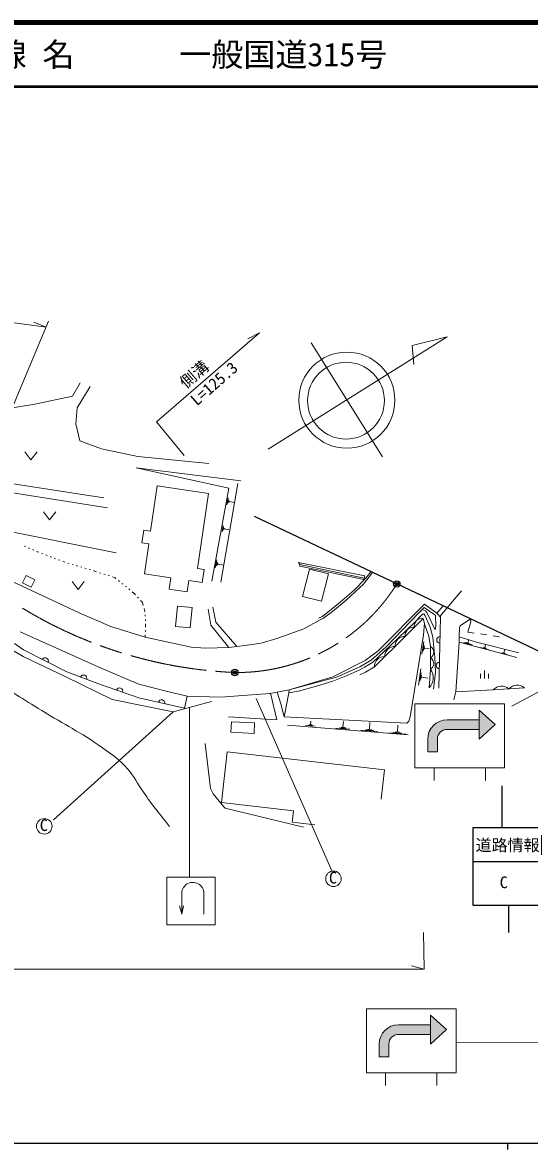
# Model space of a CAD drawing. Units: millimetres, scale not verified. Extents: x 40000 to 680000, y 20000 to 380000.
# Drawn here: x 192262 to 271413, y 204000 to 380000 of the extents above; entities that cross this region are included whole.
import ezdxf
from ezdxf.enums import TextEntityAlignment as Align

# ---------------------------------------------------------------- set-up
doc = ezdxf.new("R2010")
doc.units = ezdxf.units.MM
doc.header["$LTSCALE"] = 1000
doc.header["$PDMODE"] = 32
doc.header["$PDSIZE"] = 500
doc.linetypes.add('CHAIN', pattern=[18.5, 12, -1.5, 3.5, -1.5])
for name, color, linetype, lineweight in [('M-BGD', 7, 'Continuous', 13), ('M-BMK', 2, 'CHAIN', 13), ('M-BMK-SRVR', 3, 'Continuous', 25), ('M-STR-HTXT', 7, 'Continuous', 13), ('M-STR-STRC', 7, 'Continuous', 13), ('M-TTL', 2, 'Continuous', 140), ('M-TTL-BAND', 7, 'Continuous', 25), ('M-TTL-LINE', 7, 'Continuous', 50)]:
    doc.layers.add(name, color=color, linetype=linetype, lineweight=lineweight)
doc.layers.add('M-OTRS', color=6, linetype='Continuous')
doc.layers.add('M-TTL-TXT', color=7, linetype='Continuous')
doc.styles.add('@ＭＳ ゴシック', font='')
doc.styles.add('ＭＳ ゴシック', font='')
doc.styles.get('@ＭＳ ゴシック').set_extended_font_data('@MS Gothic')
doc.styles.get('ＭＳ ゴシック').set_extended_font_data('MS Gothic')

msp = doc.modelspace()

# ---------------------------------------------------------------- hatches: boundary and pattern name
at = {"layer": 'M-STR-STRC'}
for points in [[(258540, 271098), (263540, 271098), (263540, 269598), (258540, 269598, 0.41421), (257040, 268098), (257040, 266098), (255540, 266098), (255540, 268098, -0.41421)], [(263540, 271098), (263540, 272598), (266040, 270348), (263540, 268098), (263540, 269598)], [(255955, 223470), (255955, 224970), (258455, 222720), (255955, 220470), (255955, 221970)], [(250955, 223470), (255955, 223470), (255955, 221970), (250955, 221970, 0.41421), (249455, 220470), (249455, 218470), (247955, 218470), (247955, 220470, -0.41421)]]:
    msp.add_hatch(color=256, dxfattribs=at).paths.add_polyline_path(points)

# ---------------------------------------------------------------- linework, layer by layer
at = {"layer": 'M-BGD'}
for p, q in [((192622, 312971), (193578, 311697)), ((193578, 311697), (194533, 312971)), ((209979, 310459), (226356, 308405)), ((223248, 292595), (225870, 307999)), ((224181, 304685), (224377, 305771)), ((224338, 304937), (224436, 305480)), ((224471, 305053), (224520, 305325)), ((224496, 305189), (225365, 305032)), ((195527, 303588), (196482, 302314)), ((196482, 302314), (197438, 303588)), ((186433, 301287), (206863, 297179)), ((223438, 300477), (223613, 301445)), ((223578, 300701), (223666, 301185)), ((223697, 300805), (223741, 301047)), ((223719, 300926), (224494, 300786)), ((192528, 298232), (192713, 298154)), ((193173, 297959), (193357, 297881)), ((193818, 297686), (194002, 297608)), ((194462, 297413), (194588, 297360)), ((194588, 297360), (194801, 297277)), ((195267, 297097), (195454, 297024)), ((195920, 296844), (196107, 296772)), ((196573, 296591), (196759, 296519)), ((197226, 296338), (197412, 296266)), ((197878, 296085), (198065, 296013)), ((198531, 295833), (198744, 295750)), ((198744, 295750), (198849, 295719)), ((222364, 294847), (222585, 296071)), ((222541, 295131), (222652, 295743)), ((199328, 295576), (199520, 295519)), ((199999, 295376), (200191, 295319)), ((200670, 295176), (200862, 295119)), ((201341, 294976), (201532, 294919)), ((202012, 294776), (202203, 294719)), ((202682, 294576), (202874, 294519)), ((203353, 294376), (203458, 294345)), ((203458, 294345), (203815, 294230)), ((204291, 294077), (204482, 294015)), ((222691, 295262), (222747, 295568)), ((222719, 295415), (223698, 295238)), ((235341, 295652), (245719, 293563)), ((199995, 292715), (200951, 291441)), ((200951, 291441), (201906, 292715)), ((204958, 293862), (205148, 293801)), ((205624, 293648), (205814, 293586)), ((206290, 293433), (206647, 293318)), ((206647, 293318), (206836, 293165)), ((207225, 292851), (207381, 292726)), ((207770, 292412), (207926, 292286)), ((208315, 291972), (208470, 291846)), ((208859, 291532), (209015, 291406)), ((209404, 291092), (209593, 290940)), ((209593, 290940), (209882, 290617)), ((257410, 287212), (260811, 291226)), ((210215, 290244), (210349, 290095)), ((210682, 289722), (210971, 289399)), ((210971, 289399), (211101, 288976)), ((256943, 287755), (257940, 288884)), ((211247, 288498), (211377, 288075)), ((211377, 288075), (211382, 287970)), ((211408, 287471), (211418, 287271)), ((257501, 287107), (257285, 276063)), ((211443, 286772), (211454, 286572)), ((211485, 285967), (211469, 285579)), ((211479, 286072), (211485, 285967)), ((262235, 286426), (261767, 284805)), ((262211, 286862), (262235, 286426)), ((211422, 284380), (211407, 283992)), ((211450, 285080), (211442, 284880)), ((261767, 284805), (262778, 284655)), ((261803, 283128), (261945, 283668)), ((263767, 284509), (264757, 284362)), ((265746, 284216), (266757, 284066)), ((254617, 281331), (254924, 283309)), ((254793, 281810), (254946, 282799)), ((254930, 282042), (255007, 282536)), ((254968, 282289), (255759, 282166)), ((269442, 280859), (260415, 283237)), ((262442, 282816), (261093, 283171)), ((262122, 282972), (261448, 283150)), ((261972, 283084), (261634, 283173)), ((265066, 282015), (263717, 282370)), ((264747, 282171), (264072, 282349)), ((264596, 282283), (264259, 282372)), ((264427, 282328), (264570, 282867)), ((267409, 281542), (267552, 282082)), ((268048, 281230), (266699, 281585)), ((267729, 281386), (267054, 281564)), ((267578, 281498), (267241, 281587)), ((254073, 276525), (254471, 279083)), ((254301, 277145), (254499, 278424)), ((254478, 277445), (254577, 278084)), ((263787, 277549), (263787, 278299)), ((264412, 277549), (264412, 278799)), ((265037, 277549), (265037, 278299)), ((254528, 277765), (255551, 277606)), ((217544, 272898), (217978, 274811)), ((259911, 275454), (265771, 275774)), ((270635, 276098), (265771, 275774)), ((228722, 274430), (240579, 247532)), ((215805, 272335), (197119, 255477)), ((252466, 268747), (233616, 270247)), ((237956, 270102), (236463, 270221)), ((237588, 270206), (236842, 270266)), ((237408, 270296), (237035, 270326)), ((237221, 270311), (237269, 270908)), ((243377, 269621), (241150, 269798)), ((242829, 269776), (241716, 269865)), ((242560, 269910), (242003, 269954)), ((242281, 269932), (242352, 270823)), ((247728, 269261), (245093, 269471)), ((247080, 269446), (245762, 269550)), ((246761, 269604), (246102, 269656)), ((246431, 269630), (246515, 270684)), ((250798, 269205), (250882, 270259)), ((252095, 268837), (249460, 269046)), ((251447, 269021), (250129, 269126)), ((251128, 269179), (250469, 269231))]:
    msp.add_line(p, q, dxfattribs=at)
for points in [[(204963, 305779), (187735, 308414), (186654, 309711), (187843, 320543), (186901, 330461)], [(159580, 319672), (160703, 319362), (170522, 317542), (172900, 317164), (189394, 319621), (194178, 320378), (200069, 321648), (201285, 323729)], [(202845, 323133), (200791, 319809), (200601, 317350), (201196, 314647), (204601, 313431), (210249, 312242), (221329, 311107)], [(209979, 310459), (224464, 307270), (221843, 292757)], [(186433, 301287), (187027, 307124), (205539, 304206)], [(246918, 294104), (245500, 292298), (242809, 289763), (240659, 287998), (239254, 286953), (238653, 286677), (236179, 285289), (231963, 283794), (229531, 283091), (227333, 282749), (225730, 282569), (224469, 282407), (220847, 282299), (218577, 282443), (211407, 283992), (206074, 285686), (201083, 287794), (185571, 295036), (180923, 297387)], [(235341, 295652), (235575, 295382), (235555, 295095), (245532, 293021), (245614, 293230)], [(235575, 295382), (245614, 293230), (245719, 293563)], [(238476, 286969), (239088, 287221), (241881, 289491), (244061, 291365), (245791, 293148), (246633, 294238)], [(192265, 292478), (192854, 293643), (194192, 292967), (193611, 291817), (192273, 292493)], [(191912, 284823), (204519, 279148), (210438, 276675), (214897, 275500), (217978, 274811), (223207, 274648), (230868, 275216), (233868, 275783), (240719, 277810), (245736, 280369), (247772, 281900), (255015, 289143), (256943, 287755), (257501, 287107)], [(221997, 288690), (222429, 286339), (225730, 282569)], [(179755, 288550), (187619, 283740), (192375, 281010), (199023, 277821), (206266, 274281), (215805, 272335), (221778, 273957)], [(221267, 288366), (221672, 285880), (224469, 282407)], [(256438, 275900), (256744, 278549), (256654, 280909), (256312, 283990), (255916, 285557), (255123, 287341), (254925, 287629), (254709, 287593), (253411, 286242), (249664, 282639), (246889, 280062), (245682, 279342), (244944, 278891), (243034, 278062), (240728, 277144), (238169, 276333), (235341, 275576), (233828, 275306)], [(233868, 275783), (241268, 277756), (244926, 279396), (246709, 280423), (249051, 282476), (254150, 287791), (254979, 288620), (256492, 287611), (256744, 287413), (256780, 285701), (256690, 285143), (255393, 287881), (255177, 288116), (254664, 288305), (254384, 288026)], [(255764, 276079), (255980, 278974), (255968, 282565), (255680, 284163), (255067, 285940), (254827, 286949), (252029, 284126), (247221, 279394), (245816, 278556), (244924, 278151)], [(233125, 271541), (252258, 270585), (252592, 270869), (252772, 271566), (254844, 284384), (255001, 286218)], [(259605, 274229), (259677, 274445), (259911, 275454), (260415, 283237), (260451, 284066), (260487, 285471), (260614, 285760), (262211, 286862)], [(260451, 284066), (263136, 283219), (269730, 281580)], [(217544, 272898), (210410, 274547), (204417, 276608), (199179, 278585), (192404, 282026), (190986, 283006)], [(224417, 271557), (231966, 271106), (230990, 275239)], [(233125, 271541), (232584, 273612), (232030, 275436)], [(233868, 275783), (233828, 275306), (233125, 271541)], [(220776, 267397), (221587, 260398), (222046, 259533), (223715, 257486), (223913, 257324), (236128, 254333)], [(248242, 258717), (248769, 263298), (224227, 266121), (223315, 258193), (234560, 256899), (234356, 255126), (237880, 254721)]]:
    msp.add_lwpolyline(points, dxfattribs=at)
for points in [[(219593, 294744), (221322, 306446), (213261, 307638), (212219, 300587), (211189, 300739), (210892, 298726), (211999, 298562), (211308, 293883), (215396, 293278), (215137, 291523), (217976, 291103), (218233, 292845), (220303, 292539), (220606, 294595)], [(235966, 290363), (237047, 294633), (240021, 293880), (238940, 289610)], [(216150, 285692), (216456, 288863), (218726, 288643), (218420, 285473)], [(224793, 269149), (224865, 270788), (228500, 270628), (228428, 268989)]]:
    msp.add_lwpolyline(points, close=True, dxfattribs=at)
for centre in [(195653, 254474), (240808, 246275)]:
    msp.add_circle(centre, 1213, dxfattribs=at)
for centre, radius, start, end in [((254651, 285724), 1237, 81.8242, 188.6655), ((253252, 284313), 1237, 81.8242, 188.6655), ((251939, 282615), 1514, 86.59766, 182.50063), ((257432, 283584), 500, 88.87853, 268.87853), ((250336, 281038), 1514, 86.59766, 182.50063), ((255415, 281665), 1056, 301.96457, 58.41868), ((195791, 280305), 500, 333.0704, 153.0704), ((248734, 279460), 1514, 86.59766, 182.50063), ((255421, 279870), 1056, 301.96457, 58.41868), ((257354, 279585), 500, 88.87853, 268.87853), ((201798, 277596), 500, 339.31988, 159.31988), ((254021, 277665), 2356, 317.71025, 33.74691), ((267069, 274622), 1736, 49.2036, 138.42455), ((269501, 274785), 1736, 49.2036, 138.42455), ((207413, 275577), 500, 341.02418, 161.02418), ((213977, 273723), 500, 346.98953, 166.98953)]:
    msp.add_arc(centre, radius, start, end, dxfattribs=at)
msp.add_open_spline([(153258, 299452), (157118, 296124), (158220, 295171), (161586, 292667), (164903, 290199), (166782, 288823), (170341, 286720), (174381, 284333), (176853, 283370), (180965, 281110), (183526, 279703), (184935, 278870), (187444, 277374), (190530, 275534), (192206, 274418), (195264, 272533), (198955, 270258), (201196, 269247), (204722, 266724), (206351, 265558), (207339, 264946), (208669, 263448), (209809, 262162), (210137, 261204), (211126, 259799), (212643, 257643), (213214, 256964), (215222, 254437)], degree=3, knots=[0, 0, 0, 0, 1, 1, 1, 2, 2, 2, 3, 3, 3, 4, 4, 4, 5, 5, 5, 6, 6, 6, 7, 7, 7, 8, 8, 8, 9, 9, 9, 9], dxfattribs=at)
at = {"layer": 'M-BMK'}
for centre, radius, start, end in [((225779, 307861), 29371, 269.29384, 328.03879), ((228335, 347913), 69482, 238.72402, 267.59364)]:
    msp.add_arc(centre, radius, start, end, dxfattribs=at)
at = {"layer": 'M-BMK-SRVR'}
for p, q in [((250698, 292314), (228469, 302840)), ((277950, 279409), (250698, 292314))]:
    msp.add_line(p, q, dxfattribs=at)
for centre in [(250698, 292314), (225417, 278492)]:
    msp.add_circle(centre, 500, dxfattribs=at)
for p in [(250698, 292314), (225417, 278492)]:
    msp.add_point(p, dxfattribs=at)
at = {"layer": 'M-OTRS'}
msp.add_point((250698, 292314), dxfattribs=at)
at = {"layer": 'M-STR-HTXT'}
for p, q in [((181750, 298691), (196334, 333361)), ((195946, 332439), (194032, 333204)), ((229267, 331545), (227427, 330614)), ((254982, 232176), (254882, 237886)), ((254982, 232176), (252982, 232676)), ((109825, 232136), (254982, 232176))]:
    msp.add_line(p, q, dxfattribs=at)
for points in [[(73695, 287921), (79802, 318052), (109013, 344266), (195946, 332439)], [(217500, 312406), (213181, 317619), (229267, 331545)]]:
    msp.add_lwpolyline(points, dxfattribs=at)
at = {"layer": 'M-STR-STRC'}
for p, q in [((230592, 313365), (258588, 330892)), ((258588, 330892), (253076, 329572)), ((237310, 329959), (248454, 312160)), ((253076, 329572), (253358, 326585)), ((321003, 301634), (268664, 273210)), ((218355, 273028), (218355, 246511)), ((253540, 273598), (253540, 264988)), ((267540, 273598), (253540, 273598)), ((267540, 263598), (267540, 273598)), ((258540, 271098), (263540, 271098)), ((263540, 272598), (263540, 268098)), ((263540, 272598), (266040, 270348)), ((258540, 269598), (263540, 269598)), ((266040, 270348), (263540, 268098)), ((255540, 268098), (255540, 266098)), ((257040, 268098), (257040, 266098)), ((255540, 266098), (257040, 266098)), ((253540, 264988), (253540, 263605)), ((253540, 263598), (267540, 263598)), ((256540, 263598), (256540, 261598)), ((264540, 263598), (264540, 261598)), ((214818, 246511), (222346, 246511)), ((214818, 239083), (214818, 246511)), ((222346, 246511), (222346, 239083)), ((217129, 243970), (217129, 240742)), ((220584, 243970), (220584, 240742)), ((217129, 240742), (216790, 242051)), ((217129, 240742), (217419, 242051)), ((222346, 239083), (214818, 239083)), ((245955, 225970), (245955, 217360)), ((259955, 225970), (245955, 225970)), ((259955, 215970), (259955, 225970)), ((255955, 224970), (255955, 220470)), ((255955, 224970), (258455, 222720)), ((250955, 223470), (255955, 223470)), ((250955, 221970), (255955, 221970)), ((258455, 222720), (255955, 220470)), ((247955, 220470), (247955, 218470)), ((249455, 220470), (249455, 218470)), ((279420, 220794), (259955, 220718)), ((247955, 218470), (249455, 218470)), ((245955, 217353), (245955, 215970)), ((245955, 215970), (259955, 215970)), ((248955, 215970), (248955, 213970)), ((256955, 215970), (256955, 213970))]:
    msp.add_line(p, q, dxfattribs=at)
at = {"layer": 'M-STR-STRC', "lineweight": 25}
for p, q in [((267159, 254259), (267159, 260790)), ((262642, 248968), (273313, 248968)), ((268213, 237866), (268213, 242082))]:
    msp.add_line(p, q, dxfattribs=at)
msp.add_lwpolyline([(262642, 254259), (273313, 254259), (273313, 242082), (262642, 242082)], close=True, dxfattribs=at)
at = {"layer": 'M-STR-STRC'}
for centre, radius in [((242904, 321024), 7500), ((242766, 320947), 6000)]:
    msp.add_circle(centre, radius, dxfattribs=at)
for centre, radius, start, end in [((258540, 268098), 3000, 90, 180), ((258540, 268098), 1500, 90, 180), ((218852, 243970), 1733, 359.47329, 186.13414), ((250955, 220470), 3000, 90, 180), ((250955, 220470), 1500, 90, 180)]:
    msp.add_arc(centre, radius, start, end, dxfattribs=at)
at = {"layer": 'M-TTL'}
msp.add_line((680000, 380000), (40000, 380000), dxfattribs=at)
at = {"layer": 'M-TTL-BAND'}
for p, q in [((40000, 205000), (579000, 205000)), ((268000, 205000), (268000, 204000))]:
    msp.add_line(p, q, dxfattribs=at)
at = {"layer": 'M-TTL-LINE'}
msp.add_line((40000, 370000), (680000, 370000), dxfattribs=at)

# ---------------------------------------------------------------- texts
at = {"layer": 'M-BGD', "style": '@ＭＳ ゴシック'}
for p in [(194956, 253181), (240111, 244982)]:
    msp.add_text('C', height=1833, dxfattribs=at).set_placement(p, align=Align.BOTTOM_LEFT)
at = {"layer": 'M-STR-HTXT', "style": 'ＭＳ ゴシック'}
for s, rotation, p in [('側溝', 40.884, (218120, 322302)), ('L=125.3', 41.174, (219843, 319629))]:
    msp.add_text(s, height=1833, rotation=rotation, dxfattribs=at).set_placement(p, align=Align.BOTTOM_LEFT)
at = {"layer": 'M-STR-STRC', "style": 'ＭＳ ゴシック'}
for s, p in [('道路情報', (262992, 250065)), ('C', (266773, 244257))]:
    msp.add_text(s, height=1833, dxfattribs=at).set_placement(p, align=Align.BOTTOM_LEFT)
at = {"layer": 'M-TTL-TXT', "style": 'ＭＳ ゴシック'}
for s, p in [('路 線 名', (180380, 375000)), ('一般国道315号', (216734, 375000))]:
    msp.add_text(s, height=3666, dxfattribs=at).set_placement(p, align=Align.MIDDLE_LEFT)

doc.saveas('drawing.dxf')
